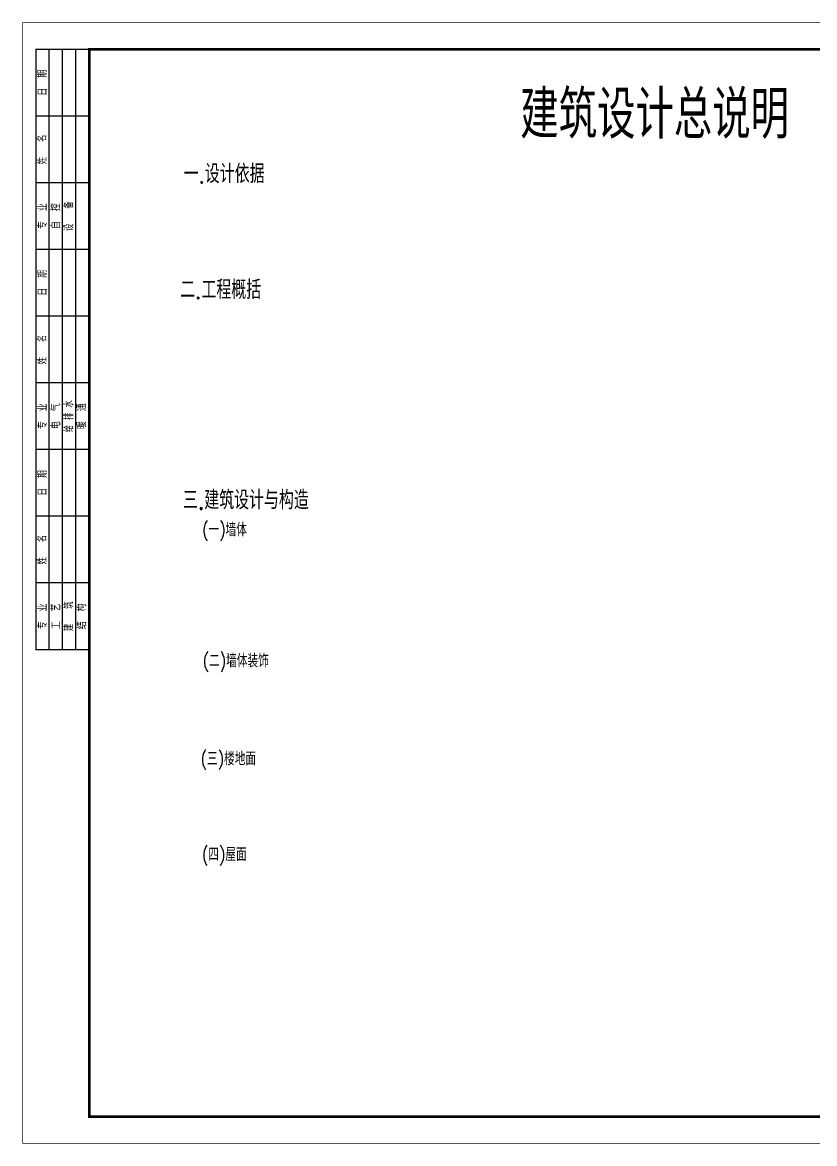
# Model space of a CAD drawing. Extents: x -107750 to 191080, y -97611 to -29805.
# Drawn here: x -67306 to -37596, y -97611 to -55591 of the extents above; entities that cross this region are included whole.
import ezdxf
from ezdxf.enums import TextEntityAlignment as Align

# ---------------------------------------------------------------- set-up
doc = ezdxf.new("R2010")
doc.units = 0
doc.header["$LTSCALE"] = 1000
doc.header["$MEASUREMENT"] = 0
doc.layers.add('DIM', color=1, linetype='Continuous')
doc.layers.add('FRAME', color=3, linetype='Continuous')
doc.styles.add('_HZTXT', font='TXT', dxfattribs={"width": 0.8, "bigfont": 'HZTXT'})
doc.styles.add('dxfs', font='txt.shx', dxfattribs={"width": 0.7, "bigfont": 'dxfs.shx'})

# ---------------------------------------------------------------- blocks, each defined once
blk = doc.blocks.new('A$C6C54315B')
at = {"layer": 'FRAME'}
for points, const_width in [([(10, 42010), (10, 10), (59410, 10), (59410, 42010)], 20), ([(2510, 41010), (2510, 1010), (58410, 1010), (58410, 41010)], 100)]:
    blk.add_lwpolyline(points, close=True, dxfattribs=dict(at, const_width=const_width))
at = {"layer": 'FRAME', "const_width": 50}
blk.add_lwpolyline([(2510, 41010), (510, 41010), (510, 18510), (2510, 18510)], dxfattribs=at)
at = {"layer": 'FRAME'}
for points in [[(1010, 18510), (1010, 41010)], [(1510, 18510), (1510, 41010)], [(2010, 18510), (2010, 41010)], [(2510, 38510), (510, 38510)], [(2510, 36010), (510, 36010)], [(2510, 33510), (510, 33510)], [(2510, 31010), (510, 31010)], [(2510, 28510), (510, 28510)], [(2510, 26010), (510, 26010)], [(2510, 23510), (510, 23510)], [(2510, 21010), (510, 21010)]]:
    blk.add_lwpolyline(points, dxfattribs=at)
at = {"layer": 'FRAME', "char_height": 300, "attachment_point": 5, "rotation": 90, "style": 'dxfs'}
for s, insert, width in [('{\\fￋￎￌﾣﾤ|b0|i0|c134|p2;日\\Ftxt.shx,dxfs.shx|c134;  \\fￋￎￌﾣﾤ|b0|i0|c134|p2;期\\P}', (760, 39760), 1132.5), ('姓   名', (760, 37260), 1185), ('{\\fￋￎￌﾣﾤ|b0|i0|c134|p2;专\\Ftxt.shx,dxfs.shx|c134;  \\fￋￎￌﾣﾤ|b0|i0|c134|p2;业\\P}', (760, 34760), 1203.38), ('{\\fￋￎￌﾣﾤ|b0|i0|c134|p2;自\\Ftxt.shx,dxfs.shx|c134;  \\fￋￎￌﾣﾤ|b0|i0|c134|p2;控\\P}', (1260, 34760), 1148.25), ('设   备', (1760, 34760), 1227), ('{\\fￋￎￌﾣﾤ|b0|i0|c134|p2;日\\Ftxt.shx,dxfs.shx|c134;  \\fￋￎￌﾣﾤ|b0|i0|c134|p2;期\\P}', (760, 32260), 1132.5), ('姓   名', (760, 29760), 1185), ('给 排 水', (1760, 27260), 1352.62), ('{\\fￋￎￌﾣﾤ|b0|i0|c134|p2;专\\Ftxt.shx,dxfs.shx|c134;  \\fￋￎￌﾣﾤ|b0|i0|c134|p2;业\\P}', (760, 27260), 1203.38), ('{\\fￋￎￌﾣﾤ|b0|i0|c134|p2;电\\Ftxt.shx,dxfs.shx|c134;  \\fￋￎￌﾣﾤ|b0|i0|c134|p2;气\\P}', (1260, 27260), 1182.38), ('{\\fￋￎￌﾣﾤ|b0|i0|c134|p2;暖\\Ftxt.shx,dxfs.shx|c134;  \\fￋￎￌﾣﾤ|b0|i0|c134|p2;通\\P}', (2230, 27260), 1200.75), ('{\\fￋￎￌﾣﾤ|b0|i0|c134|p2;日\\Ftxt.shx,dxfs.shx|c134;  \\fￋￎￌﾣﾤ|b0|i0|c134|p2;期\\P}', (760, 24760), 1132.5), ('姓   名', (760, 22260), 1185), ('{\\fￋￎￌﾣﾤ|b0|i0|c134|p2;专\\Ftxt.shx,dxfs.shx|c134;  \\fￋￎￌﾣﾤ|b0|i0|c134|p2;业\\P}', (760, 19760), 1203.38), ('{\\fￋￎￌﾣﾤ|b0|i0|c134|p2;工\\Ftxt.shx,dxfs.shx|c134;  \\fￋￎￌﾣﾤ|b0|i0|c134|p2;艺\\P}', (1260, 19760), 1177.12), ('建   筑', (1760, 19760), 1206), ('{\\fￋￎￌﾣﾤ|b0|i0|c134|p2;结\\Ftxt.shx,dxfs.shx|c134;  \\fￋￎￌﾣﾤ|b0|i0|c134|p2;构\\P}', (2230, 19760), 1192.88)]:
    blk.add_mtext(s, dxfattribs=dict(at, insert=insert, width=width))

msp = doc.modelspace()

# ---------------------------------------------------------------- block references
msp.add_blockref('A$C6C54315B', (-67307, -97611))

# ---------------------------------------------------------------- texts
at = {"layer": 'DIM', "color": 3, "style": '_HZTXT', "width": 0.8}
msp.add_text('建筑设计总说明  ', height=1800, dxfattribs=at).set_placement((-42312, -58953), align=Align.MIDDLE)
for s, height, p in [('一.设计依据', 700, (-61264, -61614)), (' 二.工程概括', 700, (-61892, -65955)), ('三.建筑设计与构造', 700, (-61287, -73841)), ('(一)墙体', 500, (-60568, -74852)), ('(二)墙体装饰', 500, (-60546, -79764)), ('(三)楼地面', 500, (-60624, -83435)), ('(四)屋面', 500, (-60576, -87022))]:
    msp.add_text(s, height=height, dxfattribs=at).set_placement(p)

doc.saveas('drawing.dxf')
